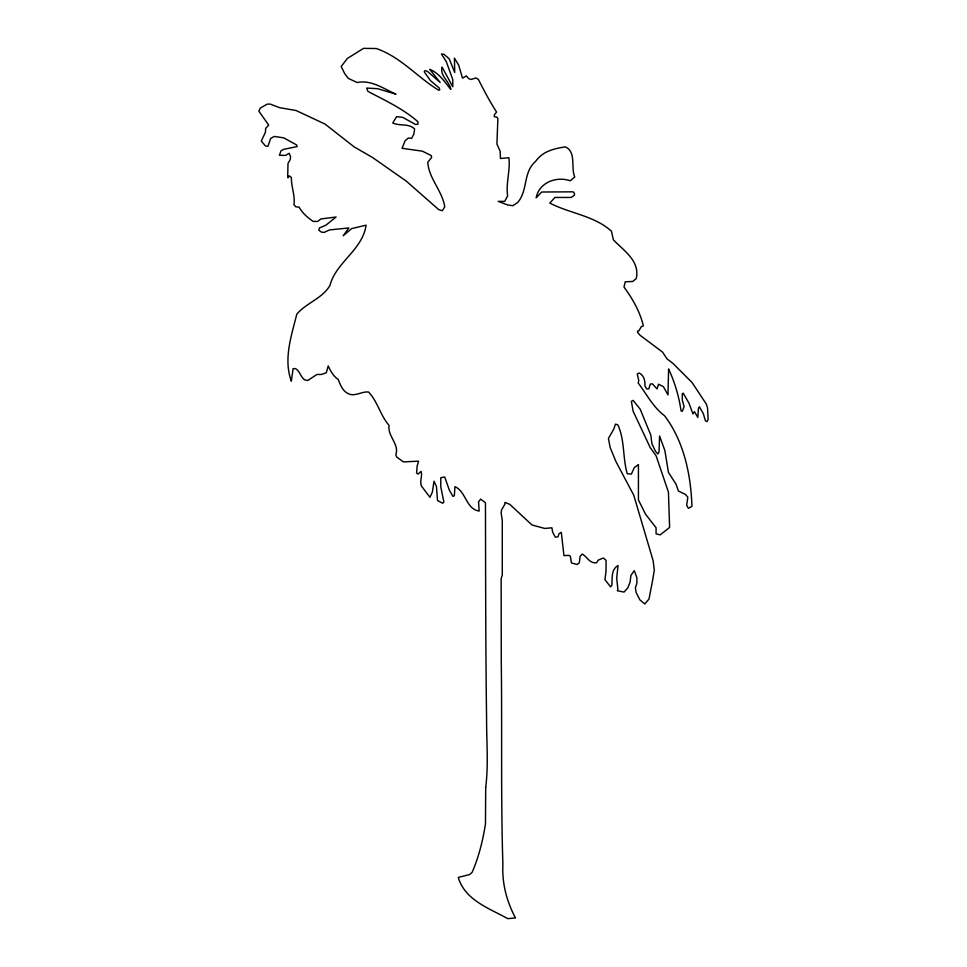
<?xml version="1.0" encoding="UTF-8"?>
<svg xmlns="http://www.w3.org/2000/svg" width="967" height="967" viewBox="0 0 967 967"><rect width="100%" height="100%" fill="white"/><g stroke="black" fill="none" stroke-linecap="round" stroke-linejoin="round"><path stroke-width="1.45" d="M485.712 787.259L485.458 824.126C482.811 840.456 478.895 856.75 472.174 872.234L469.636 874.567L458.249 877.407C465.018 900.217 488.976 908.17 507.76 918.65L515.471 917.949C506.635 901.208 501.921 883.403 502.888 864.293C500.749 796.675 502.175 729.082 501.269 661.392L501.148 578.774L502.284 574.954L502.284 520.282L501.148 513.259L501.522 509.996L504.907 504.133L504.907 502.405L509.79 504.351L531.983 524.984L544.759 528.453L551.903 527.801L552.653 532.14L555.288 537.132L557.923 536.915L559.047 533.663L561.307 532.358L563.942 555.59L568.826 555.372L570.337 556.243L571.461 562.975L577.106 564.486L579.354 562.758L580.103 556.243L582.364 554.067C587.307 557.004 589.737 563.821 596.651 562.758L598.162 560.147L603.42 557.983L606.055 560.364L606.055 571.219L604.931 579.692L610.564 586.848L611.845 585.325C612.474 578.326 610.806 569.732 618.046 565.49L616.692 578.157L617.901 589.338L617.333 590.764L624.102 592.058L627.861 587.718L630.121 582.074L630.871 575.558L634.255 570.566L636.89 577.734L636.89 583.379L635.379 587.718L636.129 592.493L639.9 599.878L644.784 604L649.014 598.984L652.544 580.732L654.308 570.204L653.136 560.691L633.723 495.128L616.064 461.851L610.189 447.576L608.424 438.414L613.719 429.239L615.483 424.138L617.828 424.815C624.924 440.178 622.567 457.536 627.245 473.733L631.366 474.072L634.304 467.617L638.425 464.559L638.425 499.891L645.485 514.154L656.073 527.74L656.073 533.857L660.195 534.872L669.611 527.402L668.427 492.082L656.073 455.735L650.187 447.576L633.131 411.229L631.366 401.378L633.131 400.362L640.19 409.198L650.779 435.017L651.951 443.841L655.481 451.311L657.838 454.031L659.023 452L659.603 436.032L664.897 450.634L668.427 472.38L676.078 484.262L678.435 491.055L685.494 494.451L687.839 497.171L686.667 505.318L688.431 508.376L691.961 506.345C690.861 474.761 684.02 441.508 664.643 415.846C652.882 406.998 646.693 394.173 638.172 382.992L638.776 380.527L637.253 374.036L639.078 372.972C643.925 375.281 645.352 380.841 644.868 385.797L646.693 388.964L648.821 388.782L650.344 384.044L652.471 383.875L657.04 388.964L658.551 384.225L663.422 386.679L667.992 394.935L668.596 368.935C674.724 382.183 679.027 396.543 681.07 410.927L682.291 411.277L684.116 406.708L682.291 400.036L682.291 393.702L683.198 393.182L688.987 403.191L692.94 413.912L694.463 411.628L697.811 417.418L698.416 408.642L699.322 406.708L703.287 413.562L705.414 420.754L706.937 421.636L708.146 419.533L707.542 407.941L706.321 404.073L692.021 382.461L672.851 363.314L667.073 358.926L662.516 352.073L639.997 335.211L637.555 332.394L637.555 330.992L638.776 330.992L641.218 326.773L643.345 325.903C640.057 311.7 632.551 298.743 623.993 287.066L625.25 281.808L632.793 281.445L636.25 278.544C640.178 260.727 623.667 250.779 613.38 239.78L611.434 231.161C594.246 215.677 569.575 213.381 549.788 203.07L554.973 197.449L571.195 197.449L574.446 195.201L574.446 193.327L573.141 191.829L541.677 192.01L536.165 197.824C539.042 182.485 556.412 175.946 570.228 180.781L574.773 177.034C570.59 167.545 576.622 152 565.357 146.875C553.91 148.616 542.644 151.287 535.513 161.489C522.893 172.307 528.139 190.463 517.671 202.502L512.8 205.693L507.615 204.944L498.198 201.378L504.689 201.378L507.615 195.95C505.765 182.92 510.431 170.603 508.908 157.742L500.471 158.491L500.157 151.178L496.905 144.059L497.884 118.772L496.905 117.092L494.306 116.717L494.306 114.843L496.579 112.039C489.822 101.583 484.008 90.596 478.411 79.439L475.824 77.94L471.28 79.439L468.681 78.69L466.408 75.885L462.516 78.134L458.624 65.019L454.405 58.093L454.732 72.513L449.22 58.842L444.022 54.345L441.435 53.971L446.295 61.646L452.786 79.632L452.786 86.752L442.076 67.086C439.731 76.284 449.558 81.192 450.84 89.375C444.615 81.881 439.199 73.154 429.747 69.334L440.13 82.437L427.474 71.389L424.888 70.639L424.235 71.763L430.4 80.563L439.163 87.876L439.804 89.75L438.837 90.306C417.43 77.372 400.834 56.92 376.223 48.531L363.568 48.35L347.346 58.467L341.182 66.518L344.82 73.843L348.386 78.424L357.149 82.533C371.183 79.536 383.826 88.795 396.023 94.234L377.686 88.698L366.723 88.07L367.823 91.236L370.288 92.651C386.764 101.221 403.892 109.368 417.925 121.745L417.925 124.272L415.472 124.429L402.598 117.309L396.579 116.681L392.735 123.002C399.564 126.278 408.968 123.087 414.65 129.01L413.828 134.232L411.628 138.341L408.352 138.027L405.064 140.868L402.054 148.302L422.313 151.142L430.255 155.095L431.342 155.723L431.62 157.464L427.789 162.214C428.647 178.242 442.342 190.946 444.76 206.793L442.294 210.746L438.74 209.634L406.152 181.022L372.476 157.464L354.127 146.875L325.105 124.114L296.083 110.516L279.656 107.675L270.071 104.037L267.061 104.194L260.22 108.147L258.854 111.157L268.705 125.057L265.695 128.381L265.417 132.334L261.308 141.025L265.417 145.932L267.883 146.404L270.627 138.499L274.181 136.444L283.766 137.87L296.639 144.977L297.183 146.561L283.488 149.401L281.022 150.828L279.378 155.252L285.458 155.433L289.145 153.306L290.559 156.739L290.269 159.519L288.009 163.435L287.719 175.039L288.009 177.807L289.145 175.849L291.405 177.481C291.091 186.728 295.334 195.552 293.944 204.762L295.926 206.89L299.045 207.047C302.296 213.066 307.615 217.611 313.187 221.419L317.708 221.419L320.826 218.977L336.105 217.007L325.915 225.178L319.412 227.958L318.844 230.243L321.673 232.201L324.223 232.37L329.59 229.916L348.833 227.958L343.176 235.791L351.662 228.611L366.094 225.178C362.444 250.26 336.008 262.021 329.88 285.616C321.963 298.779 306.491 302.744 296.772 314.202C291.405 335.984 283.246 358.999 291.345 381.216L293.074 368.693L295.467 368.572C300.084 371.195 300.459 376.9 304.581 379.838L307.832 380.466L316.934 374.459L321.274 374.459L326.266 372.827L328.224 365.937C330.509 371.086 333.397 376.236 338.196 379.463C340.795 385.906 343.285 392.807 350.997 394.621C357.077 395.418 362.444 391.417 368.56 391.986C377.698 401.643 380.309 415.423 389.072 425.395C387.296 436.165 399.576 444.107 395.841 454.659L396.663 457.028L403.432 461.888L418.626 461.174L417.188 465.792L416.572 473.02L418.01 474.096L421.092 471.364C422.712 476.199 419.364 481.215 421.491 486.063L429.916 497.316L432.37 492.106L434.014 481.203L436.48 486.655L437.507 500.519L442.632 503.239L443.865 502.054L440.783 486.764L440.783 477.758L444.687 476.936L449.413 490.317L452.894 496.361L454.333 495.769L454.949 486.655C466.13 491.538 465.937 509.125 479.173 511.06L478.556 501.933L480.599 499.093L485.446 502.671C485.676 574.193 485.567 646.161 486.582 717.828C486.474 741.157 488.613 764.256 485.712 787.259"/></g></svg>
